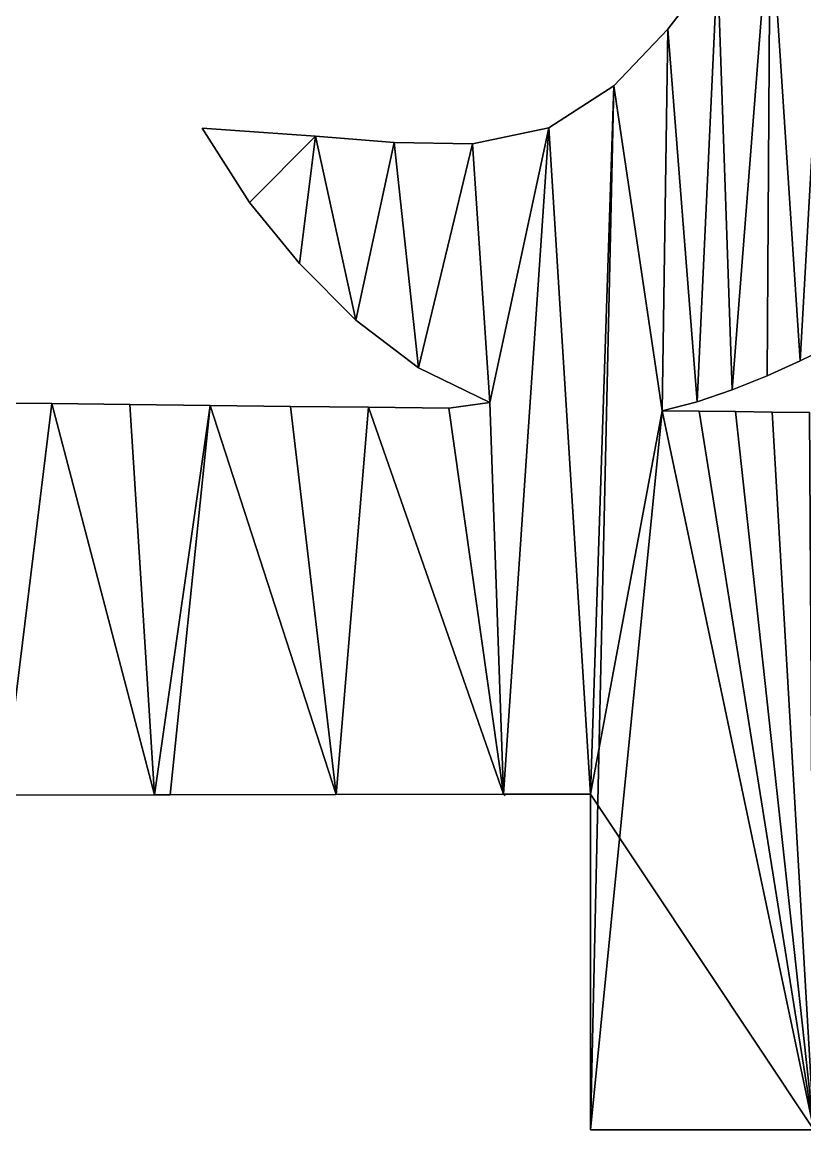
# Model space of a CAD drawing. Extents: x 9 to 1212, y 18 to 833.
# Drawn here: x 189.59 to 223.77, y 493.16 to 541.54 of the extents above; entities that cross this region are included whole.
import ezdxf

# ---------------------------------------------------------------- set-up
doc = ezdxf.new("R2010")
doc.units = 0
doc.header["$MEASUREMENT"] = 0
doc.layers.get('0').update_dxf_attribs({"linetype": 'CONTINUOUS'})

# ---------------------------------------------------------------- blocks, each defined once
blk = doc.blocks.new('GRUPO_1')
for p, q in [((209.24036, 100.87154), (211.40547, 103.6953)), ((209.24036, 100.87154, 15), (211.40547, 103.6953, 15)), ((206.88061, 98.39156), (209.24036, 100.87154)), ((206.88061, 98.39156, 15), (209.24036, 100.87154, 15)), ((209.24036, 100.87154), (209.24036, 100.87154, 15)), ((204.03664, 96.56461), (206.88061, 98.39156)), ((204.03664, 96.56461, 15), (206.88061, 98.39156, 15)), ((206.88061, 98.39156), (206.88061, 98.39156, 15)), ((190.97571, 93.29472), (188.90023, 96.5541)), ((188.90023, 96.5541), (193.85334, 96.19946)), ((190.97571, 93.29472, 15), (188.90023, 96.5541, 15)), ((188.90023, 96.5541, 15), (193.85334, 96.19946, 15)), ((188.90023, 96.5541), (188.90023, 96.5541, 15)), ((200.71013, 95.86168), (204.03664, 96.56461)), ((200.71013, 95.86168, 15), (204.03664, 96.56461, 15)), ((204.03664, 96.56461), (204.03664, 96.56461, 15)), ((193.85334, 96.19946), (197.28537, 95.92447)), ((193.85334, 96.19946, 15), (197.28537, 95.92447, 15)), ((193.85334, 96.19946), (193.85334, 96.19946, 15)), ((197.28537, 95.92447), (200.71013, 95.86168)), ((197.28537, 95.92447, 15), (200.71013, 95.86168, 15)), ((197.28537, 95.92447), (197.28537, 95.92447, 15)), ((200.71013, 95.86168), (200.71013, 95.86168, 15)), ((193.15403, 90.63405), (190.97571, 93.29472)), ((193.15403, 90.63405, 15), (190.97571, 93.29472, 15)), ((190.97571, 93.29472), (190.97571, 93.29472, 15)), ((195.617, 88.1621), (193.15403, 90.63405)), ((195.617, 88.1621, 15), (193.15403, 90.63405, 15)), ((193.15403, 90.63405), (193.15403, 90.63405, 15)), ((198.3546, 86.08489), (195.617, 88.1621)), ((198.3546, 86.08489, 15), (195.617, 88.1621, 15)), ((195.617, 88.1621), (195.617, 88.1621, 15)), ((216.45845, 87.0845), (215.01572, 86.38256)), ((216.45845, 87.0845, 15), (215.01572, 86.38256, 15)), ((215.01572, 86.38256), (213.56831, 85.72943)), ((215.01572, 86.38256, 15), (213.56831, 85.72943, 15)), ((215.01572, 86.38256), (215.01572, 86.38256, 15)), ((201.4662, 84.56421), (198.3546, 86.08489)), ((201.4662, 84.56421, 15), (198.3546, 86.08489, 15)), ((198.3546, 86.08489), (198.3546, 86.08489, 15)), ((213.56831, 85.72943), (212.0437, 85.11689)), ((213.56831, 85.72943, 15), (212.0437, 85.11689, 15)), ((213.56831, 85.72943), (213.56831, 85.72943, 15)), ((212.0437, 85.11689), (210.51946, 84.60249)), ((212.0437, 85.11689, 15), (210.51946, 84.60249, 15)), ((212.0437, 85.11689), (212.0437, 85.11689, 15)), ((178.8267, 84.55882), (182.34426, 84.51751)), ((178.8267, 84.55882, 15), (182.34426, 84.51751, 15)), ((182.34426, 84.51751), (185.74461, 84.47765)), ((182.34426, 84.51751, 15), (185.74461, 84.47765, 15)), ((182.34426, 84.51751), (182.34426, 84.51751, 15)), ((185.74461, 84.47765), (189.24898, 84.43707)), ((185.74461, 84.47765, 15), (189.24898, 84.43707, 15)), ((185.74461, 84.47765), (185.74461, 84.47765, 15)), ((189.24898, 84.43707), (192.7611, 84.39641)), ((189.24898, 84.43707, 15), (192.7611, 84.39641, 15)), ((189.24898, 84.43707), (189.24898, 84.43707, 15)), ((192.7611, 84.39641), (196.16297, 84.35664)), ((192.7611, 84.39641, 15), (196.16297, 84.35664, 15)), ((192.7611, 84.39641), (192.7611, 84.39641, 15)), ((196.16297, 84.35664), (199.67126, 84.31539)), ((196.16297, 84.35664, 15), (199.67126, 84.31539, 15)), ((196.16297, 84.35664), (196.16297, 84.35664, 15)), ((199.67126, 84.31539), (201.4662, 84.56421)), ((199.67126, 84.31539, 15), (201.4662, 84.56421, 15)), ((199.67126, 84.31539), (199.67126, 84.31539, 15)), ((201.4662, 84.56421), (201.4662, 84.56421, 15)), ((210.51946, 84.60249), (208.99236, 84.20565)), ((210.51946, 84.60249, 15), (208.99236, 84.20565, 15)), ((208.99236, 84.20565), (210.60634, 84.18681)), ((208.99236, 84.20565, 15), (210.60634, 84.18681, 15)), ((208.99236, 84.20565), (208.99236, 84.20565, 15)), ((210.51946, 84.60249), (210.51946, 84.60249, 15)), ((210.60634, 84.18681), (212.19404, 84.16823)), ((210.60634, 84.18681, 15), (212.19404, 84.16823, 15)), ((210.60634, 84.18681), (210.60634, 84.18681, 15)), ((212.19404, 84.16823), (213.78551, 84.14952)), ((212.19404, 84.16823, 15), (213.78551, 84.14952, 15)), ((212.19404, 84.16823), (212.19404, 84.16823, 15)), ((213.78551, 84.14952), (215.42097, 84.13029)), ((213.78551, 84.14952, 15), (215.42097, 84.13029, 15)), ((213.78551, 84.14952), (213.78551, 84.14952, 15)), ((180.24515, 67.41054), (186.82149, 67.42639)), ((180.24515, 67.41054, 15), (186.82149, 67.42639, 15)), ((186.82149, 67.42639), (187.50951, 67.42805)), ((186.82149, 67.42639, 15), (187.50951, 67.42805, 15)), ((186.82149, 67.42639), (186.82149, 67.42639, 15)), ((187.50951, 67.42805), (194.75503, 67.44551)), ((187.50951, 67.42805, 15), (194.75503, 67.44551, 15)), ((187.50951, 67.42805), (187.50951, 67.42805, 15)), ((194.75503, 67.44551), (202.06057, 67.46312)), ((194.75503, 67.44551, 15), (202.06057, 67.46312, 15)), ((194.75503, 67.44551), (194.75503, 67.44551, 15)), ((202.06057, 67.46312), (202.14152, 67.39826)), ((202.06057, 67.46312), (205.85365, 67.46035)), ((202.06057, 67.46312, 15), (205.85365, 67.46035, 15)), ((202.06057, 67.46312), (202.06057, 67.46312, 15)), ((205.85365, 67.46035), (205.85365, 52.79915)), ((205.85365, 67.46035, 15), (205.85365, 52.79915, 15)), ((205.85365, 67.46035), (205.85365, 67.46035, 15)), ((205.85365, 52.79915), (215.60537, 52.79915)), ((205.85365, 52.79915, 15), (215.60537, 52.79915, 15)), ((205.85365, 52.79915), (205.85365, 52.79915, 15))]:
    blk.add_line(p, q)
mesh = blk.add_polyface()
corners = [(258.92528, 154.34327), (259.26768, 170.70741), (260.45618, 153.54031), (260.92051, 170.13674), (261.97205, 152.61536), (262.53922, 169.48126), (263.40643, 151.6323), (264.12167, 168.74247), (264.7882, 150.5974), (265.66547, 167.9217), (266.16581, 149.49149), (267.16455, 167.02224), (267.51185, 148.35127), (268.61542, 166.04631), (268.80576, 147.21095), (270.01304, 164.99732), (214.74416, 145.61291), (216.91471, 171.30774), (217.6007, 143.3054), (220.45024, 170.73295), (220.09046, 141.06535), (222.54325, 138.6573), (223.61644, 170.60447), (224.96501, 136.08704), (226.92764, 172.18869), (227.3076, 133.41878), (229.76675, 174.20281), (229.49029, 130.76896), (231.61851, 128.02815), (232.40405, 176.50053), (233.68352, 125.2128), (234.8435, 178.95777), (236.02541, 121.81963), (237.13035, 181.55052), (239.02962, 117.11464), (239.29106, 184.27906), (239.23376, 93.37776), (240.77049, 92.99072), (241.29949, 187.10068), (242.21501, 92.50995), (243.16484, 190.03735), (243.68902, 91.90262), (244.85363, 193.0709), (244.55343, 154.21711), (245.19369, 91.1616), (246.25711, 151.55607), (246.70416, 90.29577), (247.09341, 150.05361), (248.11194, 89.38007), (247.86581, 148.50134), (248.57978, 146.90427), (249.54719, 88.33997), (249.24084, 145.26735), (249.85446, 143.59559), (251.01078, 87.1703), (250.40629, 141.95554), (250.92262, 140.29699), (251.40998, 138.61971), (252.50356, 85.86593), (251.87324, 136.92813), (252.3173, 135.22666), (252.74712, 133.51933), (253.14664, 85.48951), (253.16763, 131.81043), (254.59949, 84.79711), (253.58357, 130.10494), (253.99983, 128.40729)]
mesh.append_faces([[corners[k] for k in face] for face in [(0, 1, 2), (2, 3, 4), (4, 5, 6), (6, 7, 8), (8, 9, 10), (10, 11, 12), (12, 13, 14), (16, 17, 18), (18, 19, 20), (20, 19, 21), (21, 22, 23), (23, 24, 25), (25, 26, 27), (27, 26, 28), (28, 29, 30), (30, 31, 32), (32, 33, 34), (36, 35, 37), (37, 38, 39), (39, 40, 41)]], dxfattribs={"vtx0": -1, "vtx1": -1})
mesh.append_faces([[corners[k] for k in face] for face in [(34, 35, 36), (41, 42, 43)]], dxfattribs={"vtx0": -1, "vtx1": -1, "vtx2": -1})
mesh.append_faces([[corners[k] for k in face] for face in [(14, 13, 15), (23, 22, 24), (28, 26, 29), (37, 35, 38), (39, 38, 40), (41, 40, 42), (44, 43, 45), (46, 45, 47), (48, 47, 49), (48, 49, 50), (51, 50, 52), (51, 52, 53), (54, 53, 55), (54, 55, 56), (54, 56, 57), (58, 57, 59), (58, 59, 60), (58, 60, 61), (62, 61, 63), (64, 63, 65), (64, 65, 66)]], dxfattribs={"vtx0": -1, "vtx2": -1})
mesh = blk.add_polyface()
corners = [(216.91471, 171.30774, 15), (214.74416, 145.61291, 15), (217.6007, 143.3054, 15), (220.45024, 170.73295, 15), (220.09046, 141.06535, 15), (222.54325, 138.6573, 15), (223.61644, 170.60447, 15), (224.96501, 136.08704, 15), (226.92764, 172.18869, 15), (227.3076, 133.41878, 15), (229.76675, 174.20281, 15), (229.49029, 130.76896, 15), (231.61851, 128.02815, 15), (232.40405, 176.50053, 15), (233.68352, 125.2128, 15), (234.8435, 178.95777, 15), (236.02541, 121.81963, 15), (237.13035, 181.55052, 15), (239.02962, 117.11464, 15), (239.29106, 184.27906, 15), (239.23376, 93.37776, 15), (240.77049, 92.99072, 15), (241.29949, 187.10068, 15), (242.21501, 92.50995, 15), (243.16484, 190.03735, 15), (243.68902, 91.90262, 15), (244.85363, 193.0709, 15), (244.55343, 154.21711, 15), (259.26768, 170.70741, 15), (258.92528, 154.34327, 15), (260.45618, 153.54031, 15), (260.92051, 170.13674, 15), (261.97205, 152.61536, 15), (262.53922, 169.48126, 15), (263.40643, 151.6323, 15), (264.12167, 168.74247, 15), (264.7882, 150.5974, 15), (265.66547, 167.9217, 15), (266.16581, 149.49149, 15), (267.16455, 167.02224, 15), (267.51185, 148.35127, 15), (268.61542, 166.04631, 15), (268.80576, 147.21095, 15), (270.01304, 164.99732, 15), (245.19369, 91.1616, 15), (246.25711, 151.55607, 15), (246.70416, 90.29577, 15), (247.09341, 150.05361, 15), (248.11194, 89.38007, 15), (247.86581, 148.50134, 15), (248.57978, 146.90427, 15), (249.54719, 88.33997, 15), (249.24084, 145.26735, 15), (249.85446, 143.59559, 15), (251.01078, 87.1703, 15), (250.40629, 141.95554, 15), (250.92262, 140.29699, 15), (251.40998, 138.61971, 15), (252.50356, 85.86593, 15), (251.87324, 136.92813, 15), (252.3173, 135.22666, 15), (252.74712, 133.51933, 15), (253.14664, 85.48951, 15), (253.16763, 131.81043, 15), (254.59949, 84.79711, 15), (253.58357, 130.10494, 15), (253.99983, 128.40729, 15)]
mesh.append_faces([[corners[k] for k in face] for face in [(6, 7, 8), (10, 12, 13), (19, 21, 22), (22, 23, 24), (24, 25, 26), (41, 42, 43), (27, 44, 45), (45, 46, 47), (47, 48, 49), (49, 48, 50), (50, 51, 52), (52, 51, 53), (53, 54, 55), (55, 54, 56), (56, 54, 57), (57, 58, 59), (59, 58, 60), (60, 58, 61), (61, 62, 63), (63, 64, 65), (65, 64, 66)]], dxfattribs={"vtx0": -1, "vtx1": -1})
mesh.append_faces([[corners[k] for k in face] for face in [(19, 18, 20), (26, 25, 27)]], dxfattribs={"vtx0": -1, "vtx1": -1, "vtx2": -1})
mesh.append_faces([[corners[k] for k in face] for face in [(0, 1, 2), (3, 2, 4), (3, 4, 5), (6, 5, 7), (8, 7, 9), (10, 9, 11), (10, 11, 12), (13, 12, 14), (15, 14, 16), (17, 16, 18), (19, 20, 21), (22, 21, 23), (24, 23, 25), (28, 29, 30), (31, 30, 32), (33, 32, 34), (35, 34, 36), (37, 36, 38), (39, 38, 40), (41, 40, 42)]], dxfattribs={"vtx0": -1, "vtx2": -1})
mesh = blk.add_polyface()
corners = [(193.85334, 96.19946), (190.97571, 93.29472), (188.90023, 96.5541), (193.15403, 90.63405), (195.617, 88.1621), (197.28537, 95.92447), (198.3546, 86.08489), (200.71013, 95.86168), (201.4662, 84.56421), (204.03664, 96.56461), (202.06057, 67.46312), (205.85365, 67.46035), (206.88061, 98.39156), (205.85365, 52.79915), (208.99236, 84.20565), (215.60537, 52.79915), (210.60634, 84.18681), (212.19404, 84.16823), (213.78551, 84.14952), (215.42097, 84.13029), (209.24036, 100.87154), (210.51946, 84.60249), (211.40547, 103.6953), (212.0437, 85.11689), (213.70485, 106.36994), (213.56831, 85.72943), (215.01572, 86.38256), (216.2839, 108.7789), (216.45845, 87.0845), (173.01876, 67.39313), (171.92472, 84.63987), (175.41063, 84.59894), (175.14808, 67.39826), (180.24515, 67.41054), (178.8267, 84.55882), (182.34426, 84.51751), (186.82149, 67.42639), (185.74461, 84.47765), (189.24898, 84.43707), (187.50951, 67.42805), (194.75503, 67.44551), (192.7611, 84.39641), (196.16297, 84.35664), (199.67126, 84.31539), (170.73406, 99.88238), (173.07094, 108.66798), (173.08637, 102.42995)]
mesh.append_faces([[corners[k] for k in face] for face in [(0, 1, 2)]], dxfattribs={"vtx0": -1})
mesh.append_faces([[corners[k] for k in face] for face in [(1, 0, 3), (3, 0, 4), (4, 5, 6), (6, 7, 8), (10, 9, 11), (11, 12, 13), (13, 14, 15), (20, 14, 12), (14, 20, 21), (21, 22, 23), (23, 24, 25), (25, 24, 26), (26, 27, 28), (29, 31, 32), (32, 31, 33), (33, 35, 36), (36, 38, 39), (39, 38, 40), (40, 42, 10), (44, 45, 46)]], dxfattribs={"vtx0": -1, "vtx1": -1})
mesh.append_faces([[corners[k] for k in face] for face in [(8, 9, 10), (13, 12, 14)]], dxfattribs={"vtx0": -1, "vtx1": -1, "vtx2": -1})
mesh.append_faces([[corners[k] for k in face] for face in [(4, 0, 5), (6, 5, 7), (8, 7, 9), (11, 9, 12), (15, 14, 16), (15, 16, 17), (15, 17, 18), (15, 18, 19), (21, 20, 22), (23, 22, 24), (26, 24, 27), (29, 30, 31), (33, 31, 34), (33, 34, 35), (36, 35, 37), (36, 37, 38), (40, 38, 41), (40, 41, 42), (10, 42, 43), (10, 43, 8)]], dxfattribs={"vtx0": -1, "vtx2": -1})
mesh = blk.add_polyface()
corners = [(215.60537, 52.79915, 15), (205.85365, 67.46035, 15), (205.85365, 52.79915, 15), (208.99236, 84.20565, 15), (206.88061, 98.39156, 15), (210.60634, 84.18681, 15), (212.19404, 84.16823, 15), (213.78551, 84.14952, 15), (215.42097, 84.13029, 15), (173.07094, 108.66798, 15), (170.73406, 99.88238, 15), (173.08637, 102.42995, 15), (209.24036, 100.87154, 15), (210.51946, 84.60249, 15), (211.40547, 103.6953, 15), (212.0437, 85.11689, 15), (213.70485, 106.36994, 15), (213.56831, 85.72943, 15), (215.01572, 86.38256, 15), (216.2839, 108.7789, 15), (216.45845, 87.0845, 15), (171.92472, 84.63987, 15), (173.01876, 67.39313, 15), (175.41063, 84.59894, 15), (175.14808, 67.39826, 15), (180.24515, 67.41054, 15), (178.8267, 84.55882, 15), (182.34426, 84.51751, 15), (186.82149, 67.42639, 15), (185.74461, 84.47765, 15), (189.24898, 84.43707, 15), (187.50951, 67.42805, 15), (194.75503, 67.44551, 15), (192.7611, 84.39641, 15), (196.16297, 84.35664, 15), (202.06057, 67.46312, 15), (199.67126, 84.31539, 15), (201.4662, 84.56421, 15), (190.97571, 93.29472, 15), (193.85334, 96.19946, 15), (188.90023, 96.5541, 15), (193.15403, 90.63405, 15), (195.617, 88.1621, 15), (197.28537, 95.92447, 15), (198.3546, 86.08489, 15), (200.71013, 95.86168, 15), (204.03664, 96.56461, 15)]
mesh.append_faces([[corners[k] for k in face] for face in [(0, 1, 2), (38, 39, 40)]], dxfattribs={"vtx0": -1})
mesh.append_faces([[corners[k] for k in face] for face in [(3, 0, 5), (5, 0, 6), (6, 0, 7), (7, 0, 8), (12, 13, 14), (14, 15, 16), (16, 18, 19), (21, 22, 23), (23, 25, 26), (26, 25, 27), (27, 28, 29), (29, 28, 30), (30, 32, 33), (33, 32, 34), (34, 35, 36), (36, 35, 37), (39, 42, 43), (43, 44, 45), (45, 37, 46), (46, 1, 4)]], dxfattribs={"vtx0": -1, "vtx1": -1})
mesh.append_faces([[corners[k] for k in face] for face in [(1, 0, 3), (1, 3, 4), (46, 37, 35)]], dxfattribs={"vtx0": -1, "vtx1": -1, "vtx2": -1})
mesh.append_faces([[corners[k] for k in face] for face in [(9, 10, 11), (3, 12, 4), (12, 3, 13), (14, 13, 15), (16, 15, 17), (16, 17, 18), (19, 18, 20), (23, 22, 24), (23, 24, 25), (27, 25, 28), (30, 28, 31), (30, 31, 32), (34, 32, 35), (39, 38, 41), (39, 41, 42), (43, 42, 44), (45, 44, 37), (46, 35, 1)]], dxfattribs={"vtx0": -1, "vtx2": -1})
mesh = blk.add_polyface()
corners = [(211.40547, 103.6953, 15), (209.24036, 100.87154), (209.24036, 100.87154, 15), (211.40547, 103.6953)]
mesh.append_faces([[corners[k] for k in face] for face in [(0, 1, 2), (1, 0, 3)]], dxfattribs={"vtx0": -1})
mesh = blk.add_polyface()
corners = [(209.24036, 100.87154, 15), (206.88061, 98.39156), (206.88061, 98.39156, 15), (209.24036, 100.87154)]
mesh.append_faces([[corners[k] for k in face] for face in [(0, 1, 2), (1, 0, 3)]], dxfattribs={"vtx0": -1})
mesh = blk.add_polyface()
corners = [(204.03664, 96.56461, 15), (206.88061, 98.39156), (204.03664, 96.56461), (206.88061, 98.39156, 15)]
mesh.append_faces([[corners[k] for k in face] for face in [(0, 1, 2), (1, 0, 3)]], dxfattribs={"vtx0": -1})
mesh = blk.add_polyface()
corners = [(188.90023, 96.5541, 15), (190.97571, 93.29472), (190.97571, 93.29472, 15), (188.90023, 96.5541)]
mesh.append_faces([[corners[k] for k in face] for face in [(0, 1, 2), (1, 0, 3)]], dxfattribs={"vtx0": -1})
mesh = blk.add_polyface()
corners = [(188.90023, 96.5541, 15), (193.85334, 96.19946), (188.90023, 96.5541), (193.85334, 96.19946, 15)]
mesh.append_faces([[corners[k] for k in face] for face in [(0, 1, 2), (1, 0, 3)]], dxfattribs={"vtx0": -1})
mesh = blk.add_polyface()
corners = [(200.71013, 95.86168, 15), (204.03664, 96.56461), (200.71013, 95.86168), (204.03664, 96.56461, 15)]
mesh.append_faces([[corners[k] for k in face] for face in [(0, 1, 2), (1, 0, 3)]], dxfattribs={"vtx0": -1})
mesh = blk.add_polyface()
corners = [(193.85334, 96.19946, 15), (197.28537, 95.92447), (193.85334, 96.19946), (197.28537, 95.92447, 15)]
mesh.append_faces([[corners[k] for k in face] for face in [(0, 1, 2), (1, 0, 3)]], dxfattribs={"vtx0": -1})
mesh = blk.add_polyface()
corners = [(197.28537, 95.92447, 15), (200.71013, 95.86168), (197.28537, 95.92447), (200.71013, 95.86168, 15)]
mesh.append_faces([[corners[k] for k in face] for face in [(0, 1, 2), (1, 0, 3)]], dxfattribs={"vtx0": -1})
mesh = blk.add_polyface()
corners = [(190.97571, 93.29472, 15), (193.15403, 90.63405), (193.15403, 90.63405, 15), (190.97571, 93.29472)]
mesh.append_faces([[corners[k] for k in face] for face in [(0, 1, 2), (1, 0, 3)]], dxfattribs={"vtx0": -1})
mesh = blk.add_polyface()
corners = [(193.15403, 90.63405, 15), (195.617, 88.1621), (195.617, 88.1621, 15), (193.15403, 90.63405)]
mesh.append_faces([[corners[k] for k in face] for face in [(0, 1, 2), (1, 0, 3)]], dxfattribs={"vtx0": -1})
mesh = blk.add_polyface()
corners = [(198.3546, 86.08489, 15), (195.617, 88.1621), (198.3546, 86.08489), (195.617, 88.1621, 15)]
mesh.append_faces([[corners[k] for k in face] for face in [(0, 1, 2), (1, 0, 3)]], dxfattribs={"vtx0": -1})
mesh = blk.add_polyface()
corners = [(216.45845, 87.0845, 15), (215.01572, 86.38256), (216.45845, 87.0845), (215.01572, 86.38256, 15)]
mesh.append_faces([[corners[k] for k in face] for face in [(0, 1, 2), (1, 0, 3)]], dxfattribs={"vtx0": -1})
mesh = blk.add_polyface()
corners = [(215.01572, 86.38256, 15), (213.56831, 85.72943), (215.01572, 86.38256), (213.56831, 85.72943, 15)]
mesh.append_faces([[corners[k] for k in face] for face in [(0, 1, 2), (1, 0, 3)]], dxfattribs={"vtx0": -1})
mesh = blk.add_polyface()
corners = [(201.4662, 84.56421, 15), (198.3546, 86.08489), (201.4662, 84.56421), (198.3546, 86.08489, 15)]
mesh.append_faces([[corners[k] for k in face] for face in [(0, 1, 2), (1, 0, 3)]], dxfattribs={"vtx0": -1})
mesh = blk.add_polyface()
corners = [(213.56831, 85.72943, 15), (212.0437, 85.11689), (213.56831, 85.72943), (212.0437, 85.11689, 15)]
mesh.append_faces([[corners[k] for k in face] for face in [(0, 1, 2), (1, 0, 3)]], dxfattribs={"vtx0": -1})
mesh = blk.add_polyface()
corners = [(212.0437, 85.11689, 15), (210.51946, 84.60249), (212.0437, 85.11689), (210.51946, 84.60249, 15)]
mesh.append_faces([[corners[k] for k in face] for face in [(0, 1, 2), (1, 0, 3)]], dxfattribs={"vtx0": -1})
mesh = blk.add_polyface()
corners = [(178.8267, 84.55882, 15), (182.34426, 84.51751), (178.8267, 84.55882), (182.34426, 84.51751, 15)]
mesh.append_faces([[corners[k] for k in face] for face in [(0, 1, 2), (1, 0, 3)]], dxfattribs={"vtx0": -1})
mesh = blk.add_polyface()
corners = [(182.34426, 84.51751, 15), (185.74461, 84.47765), (182.34426, 84.51751), (185.74461, 84.47765, 15)]
mesh.append_faces([[corners[k] for k in face] for face in [(0, 1, 2), (1, 0, 3)]], dxfattribs={"vtx0": -1})
mesh = blk.add_polyface()
corners = [(185.74461, 84.47765, 15), (189.24898, 84.43707), (185.74461, 84.47765), (189.24898, 84.43707, 15)]
mesh.append_faces([[corners[k] for k in face] for face in [(0, 1, 2), (1, 0, 3)]], dxfattribs={"vtx0": -1})
mesh = blk.add_polyface()
corners = [(189.24898, 84.43707, 15), (192.7611, 84.39641), (189.24898, 84.43707), (192.7611, 84.39641, 15)]
mesh.append_faces([[corners[k] for k in face] for face in [(0, 1, 2), (1, 0, 3)]], dxfattribs={"vtx0": -1})
mesh = blk.add_polyface()
corners = [(192.7611, 84.39641, 15), (196.16297, 84.35664), (192.7611, 84.39641), (196.16297, 84.35664, 15)]
mesh.append_faces([[corners[k] for k in face] for face in [(0, 1, 2), (1, 0, 3)]], dxfattribs={"vtx0": -1})
mesh = blk.add_polyface()
corners = [(196.16297, 84.35664, 15), (199.67126, 84.31539), (196.16297, 84.35664), (199.67126, 84.31539, 15)]
mesh.append_faces([[corners[k] for k in face] for face in [(0, 1, 2), (1, 0, 3)]], dxfattribs={"vtx0": -1})
mesh = blk.add_polyface()
corners = [(199.67126, 84.31539, 15), (201.4662, 84.56421), (199.67126, 84.31539), (201.4662, 84.56421, 15)]
mesh.append_faces([[corners[k] for k in face] for face in [(0, 1, 2), (1, 0, 3)]], dxfattribs={"vtx0": -1})
mesh = blk.add_polyface()
corners = [(210.51946, 84.60249, 15), (208.99236, 84.20565), (210.51946, 84.60249), (208.99236, 84.20565, 15)]
mesh.append_faces([[corners[k] for k in face] for face in [(0, 1, 2), (1, 0, 3)]], dxfattribs={"vtx0": -1})
mesh = blk.add_polyface()
corners = [(208.99236, 84.20565, 15), (210.60634, 84.18681), (208.99236, 84.20565), (210.60634, 84.18681, 15)]
mesh.append_faces([[corners[k] for k in face] for face in [(0, 1, 2), (1, 0, 3)]], dxfattribs={"vtx0": -1})
mesh = blk.add_polyface()
corners = [(210.60634, 84.18681, 15), (212.19404, 84.16823), (210.60634, 84.18681), (212.19404, 84.16823, 15)]
mesh.append_faces([[corners[k] for k in face] for face in [(0, 1, 2), (1, 0, 3)]], dxfattribs={"vtx0": -1})
mesh = blk.add_polyface()
corners = [(212.19404, 84.16823, 15), (213.78551, 84.14952), (212.19404, 84.16823), (213.78551, 84.14952, 15)]
mesh.append_faces([[corners[k] for k in face] for face in [(0, 1, 2), (1, 0, 3)]], dxfattribs={"vtx0": -1})
mesh = blk.add_polyface()
corners = [(213.78551, 84.14952, 15), (215.42097, 84.13029), (213.78551, 84.14952), (215.42097, 84.13029, 15)]
mesh.append_faces([[corners[k] for k in face] for face in [(0, 1, 2), (1, 0, 3)]], dxfattribs={"vtx0": -1})
mesh = blk.add_polyface()
corners = [(186.82149, 67.42639, 15), (180.24515, 67.41054), (186.82149, 67.42639), (180.24515, 67.41054, 15)]
mesh.append_faces([[corners[k] for k in face] for face in [(0, 1, 2), (1, 0, 3)]], dxfattribs={"vtx0": -1})
mesh = blk.add_polyface()
corners = [(187.50951, 67.42805, 15), (186.82149, 67.42639), (187.50951, 67.42805), (186.82149, 67.42639, 15)]
mesh.append_faces([[corners[k] for k in face] for face in [(0, 1, 2), (1, 0, 3)]], dxfattribs={"vtx0": -1})
mesh = blk.add_polyface()
corners = [(194.75503, 67.44551, 15), (187.50951, 67.42805), (194.75503, 67.44551), (187.50951, 67.42805, 15)]
mesh.append_faces([[corners[k] for k in face] for face in [(0, 1, 2), (1, 0, 3)]], dxfattribs={"vtx0": -1})
mesh = blk.add_polyface()
corners = [(202.06057, 67.46312, 15), (194.75503, 67.44551), (202.06057, 67.46312), (194.75503, 67.44551, 15)]
mesh.append_faces([[corners[k] for k in face] for face in [(0, 1, 2), (1, 0, 3)]], dxfattribs={"vtx0": -1})
mesh = blk.add_polyface()
corners = [(205.85365, 67.46035, 15), (202.06057, 67.46312), (205.85365, 67.46035), (202.06057, 67.46312, 15)]
mesh.append_faces([[corners[k] for k in face] for face in [(0, 1, 2), (1, 0, 3)]], dxfattribs={"vtx0": -1})
mesh = blk.add_polyface()
corners = [(205.85365, 67.46035, 15), (205.85365, 52.79915), (205.85365, 52.79915, 15), (205.85365, 67.46035)]
mesh.append_faces([[corners[k] for k in face] for face in [(0, 1, 2), (1, 0, 3)]], dxfattribs={"vtx0": -1})
mesh = blk.add_polyface()
corners = [(215.60537, 52.79915, 15), (205.85365, 52.79915), (215.60537, 52.79915), (205.85365, 52.79915, 15)]
mesh.append_faces([[corners[k] for k in face] for face in [(0, 1, 2), (1, 0, 3)]], dxfattribs={"vtx0": -1})

msp = doc.modelspace()

# ---------------------------------------------------------------- block references
msp.add_blockref('GRUPO_1', (8.548, 440.359))

doc.saveas('drawing.dxf')
